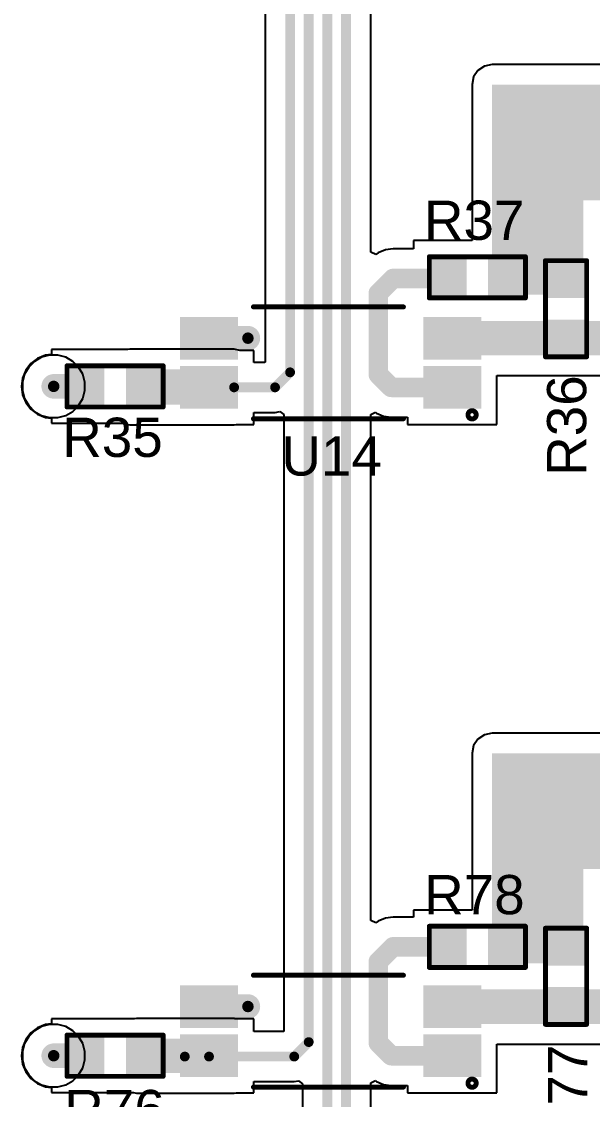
# Model space of a CAD drawing. Header units: millimetres. Extents: x -3 to 5437, y -3 to 5435.
# Drawn here: x 171.02 to 185.81, y 26.76 to 54.65 of the extents above; entities that cross this region are included whole.
import ezdxf

# ---------------------------------------------------------------- set-up
doc = ezdxf.new("R2010")
doc.units = ezdxf.units.MM
for name, color, linetype in [('BottomLayer', 5, 'Continuous'), ('BottomSolder', 6, 'Continuous'), ('TopLayer', 1, 'Continuous'), ('TopOverlay', 2, 'Continuous'), ('TopPaste', 8, 'Continuous'), ('TopSolder', 216, 'Continuous'), ('ViaHoleLayer', 16, 'Continuous')]:
    doc.layers.add(name, color=color, linetype=linetype)
doc.styles.add('Arial', font='', dxfattribs={"height": 0.2})
doc.styles.get('Arial').set_extended_font_data('Arial')

# ---------------------------------------------------------------- blocks, each defined once
blk = doc.blocks.new('PS2801C_1_F3_A_223')
at = {"layer": 'TopLayer'}
for points in [[(-3.79999875, 1.0849991), (-2.49999881, 1.0849991), (-2.49999881, 0.1850009), (-3.79999875, 0.1850009)], [(2.50000135, 1.0849991), (3.80000129, 1.0849991), (3.80000129, 0.1850009), (2.50000135, 0.1850009)], [(-3.79999875, -0.1850009), (-2.49999881, -0.1850009), (-2.49999881, -1.0849991), (-3.79999875, -1.0849991)], [(2.50000135, -0.1850009), (3.80000129, -0.1850009), (3.80000129, -1.0849991), (2.50000135, -1.0849991)]]:
    blk.add_hatch(color=1, dxfattribs=at).paths.add_polyline_path(points)
at = {"layer": 'TopPaste'}
for points in [[(-3.79999875, 1.0849991), (-2.49999881, 1.0849991), (-2.49999881, 0.1850009), (-3.79999875, 0.1850009)], [(2.50000135, 1.0849991), (3.80000129, 1.0849991), (3.80000129, 0.1850009), (2.50000135, 0.1850009)], [(-3.79999875, -0.1850009), (-2.49999881, -0.1850009), (-2.49999881, -1.0849991), (-3.79999875, -1.0849991)], [(2.50000135, -0.1850009), (3.80000129, -0.1850009), (3.80000129, -1.0849991), (2.50000135, -1.0849991)]]:
    blk.add_hatch(color=8, dxfattribs=at).paths.add_polyline_path(points)
at = {"layer": 'TopSolder'}
for points in [[(-3.90159875, 1.1865991), (-2.39839881, 1.1865991), (-2.39839881, 0.0834009), (-3.90159875, 0.0834009)], [(2.39840135, 1.1865991), (3.90160129, 1.1865991), (3.90160129, 0.0834009), (2.39840135, 0.0834009)], [(-3.90159875, -0.0834009), (-2.39839881, -0.0834009), (-2.39839881, -1.1865991), (-3.90159875, -1.1865991)], [(2.39840135, -0.0834009), (3.90160129, -0.0834009), (3.90160129, -1.1865991), (2.39840135, -1.1865991)]]:
    blk.add_hatch(color=216, dxfattribs=at).paths.add_polyline_path(points)
at = {"layer": 'TopOverlay'}
for points, const_width in [([(-3.556398779999999, 1.3462, 1), (-3.77001278, 1.3462, 1)], 0.127), ([(-3.80176278, 1.3462, 1), (-3.738262779999999, 1.3462, 1)], 0.0635), ([(-3.58814878, 1.3462, 1), (-3.52464878, 1.3462, 1)], 0.0635), ([(-1.91695578, 1.4478, 1), (-1.85345578, 1.4478, 1)], 0.0635), ([(1.96924422, 1.4478, 1), (2.03274422, 1.4478, 1)], 0.0635), ([(-1.91695578, -1.4478, 1), (-1.85345578, -1.4478, 1)], 0.0635), ([(1.96924422, -1.4478, 1), (2.03274422, -1.4478, 1)], 0.0635)]:
    blk.add_lwpolyline(points, format="xyb", close=True, dxfattribs=dict(at, const_width=const_width))
at = {"layer": 'TopOverlay', "const_width": 0.127}
for points in [[(2.00099422, 1.4478), (-1.88520578, 1.4478)], [(2.00099422, -1.4478), (-1.88520578, -1.4478)]]:
    blk.add_lwpolyline(points, dxfattribs=at)
blk = doc.blocks.new('PS2801C_1_F3_A_284')
at = {"layer": 'TopLayer'}
for points in [[(-3.79999875, 1.0849991), (-2.49999881, 1.0849991), (-2.49999881, 0.1850009), (-3.79999875, 0.1850009)], [(2.50000135, 1.0849991), (3.80000129, 1.0849991), (3.80000129, 0.1850009), (2.50000135, 0.1850009)], [(-3.79999875, -0.1850009), (-2.49999881, -0.1850009), (-2.49999881, -1.0849991), (-3.79999875, -1.0849991)], [(2.50000135, -0.1850009), (3.80000129, -0.1850009), (3.80000129, -1.0849991), (2.50000135, -1.0849991)]]:
    blk.add_hatch(color=1, dxfattribs=at).paths.add_polyline_path(points)
at = {"layer": 'TopPaste'}
for points in [[(-3.79999875, 1.0849991), (-2.49999881, 1.0849991), (-2.49999881, 0.1850009), (-3.79999875, 0.1850009)], [(2.50000135, 1.0849991), (3.80000129, 1.0849991), (3.80000129, 0.1850009), (2.50000135, 0.1850009)], [(-3.79999875, -0.1850009), (-2.49999881, -0.1850009), (-2.49999881, -1.0849991), (-3.79999875, -1.0849991)], [(2.50000135, -0.1850009), (3.80000129, -0.1850009), (3.80000129, -1.0849991), (2.50000135, -1.0849991)]]:
    blk.add_hatch(color=8, dxfattribs=at).paths.add_polyline_path(points)
at = {"layer": 'TopSolder'}
for points in [[(-3.90159875, 1.1865991), (-2.39839881, 1.1865991), (-2.39839881, 0.0834009), (-3.90159875, 0.0834009)], [(2.39840135, 1.1865991), (3.90160129, 1.1865991), (3.90160129, 0.0834009), (2.39840135, 0.0834009)], [(-3.90159875, -0.0834009), (-2.39839881, -0.0834009), (-2.39839881, -1.1865991), (-3.90159875, -1.1865991)], [(2.39840135, -0.0834009), (3.90160129, -0.0834009), (3.90160129, -1.1865991), (2.39840135, -1.1865991)]]:
    blk.add_hatch(color=216, dxfattribs=at).paths.add_polyline_path(points)
at = {"layer": 'TopOverlay'}
for points, const_width in [([(-3.556398779999999, 1.3462, 1), (-3.77001278, 1.3462, 1)], 0.127), ([(-3.80176278, 1.3462, 1), (-3.738262779999999, 1.3462, 1)], 0.0635), ([(-3.58814878, 1.3462, 1), (-3.52464878, 1.3462, 1)], 0.0635), ([(-1.91695578, 1.4478, 1), (-1.85345578, 1.4478, 1)], 0.0635), ([(1.96924422, 1.4478, 1), (2.03274422, 1.4478, 1)], 0.0635), ([(-1.91695578, -1.4478, 1), (-1.85345578, -1.4478, 1)], 0.0635), ([(1.96924422, -1.4478, 1), (2.03274422, -1.4478, 1)], 0.0635)]:
    blk.add_lwpolyline(points, format="xyb", close=True, dxfattribs=dict(at, const_width=const_width))
at = {"layer": 'TopOverlay', "const_width": 0.127}
for points in [[(2.00099422, 1.4478), (-1.88520578, 1.4478)], [(2.00099422, -1.4478), (-1.88520578, -1.4478)]]:
    blk.add_lwpolyline(points, dxfattribs=at)
blk = doc.blocks.new('RES_0603_392')
at = {"layer": 'TopLayer'}
for points in [[(-0.3809999999999999, 0.4445), (-0.3810000000000001, -0.4445), (-1.143, -0.4445), (-1.143, 0.4445)], [(1.143, 0.4445), (1.143, -0.4445), (0.3809999999999999, -0.4445), (0.3810000000000001, 0.4445)]]:
    blk.add_hatch(color=1, dxfattribs=at).paths.add_polyline_path(points)
at = {"layer": 'TopPaste'}
for points in [[(-0.3809999999999999, 0.4445), (-0.3810000000000001, -0.4445), (-1.143, -0.4445), (-1.143, 0.4445)], [(1.143, 0.4445), (1.143, -0.4445), (0.3809999999999999, -0.4445), (0.3810000000000001, 0.4445)]]:
    blk.add_hatch(color=8, dxfattribs=at).paths.add_polyline_path(points)
at = {"layer": 'TopSolder'}
for points in [[(-0.2793999999999999, 0.5460999999999999), (-0.2794, -0.5461), (-1.2446, -0.5460999999999999), (-1.2446, 0.5461)], [(1.2446, 0.5460999999999999), (1.2446, -0.5461), (0.2793999999999999, -0.5460999999999999), (0.2794, 0.5461)]]:
    blk.add_hatch(color=216, dxfattribs=at).paths.add_polyline_path(points)
at = {"layer": 'TopOverlay', "const_width": 0.127}
for points in [[(-1.2446, -0.5334), (-1.2446, 0.5334)], [(-1.2446, 0.5334), (1.2446, 0.5334)], [(1.2446, -0.5334), (1.2446, 0.5334)], [(-1.2446, -0.5334), (1.2446, -0.5334)]]:
    blk.add_lwpolyline(points, dxfattribs=at)
at = {"layer": 'TopOverlay', "const_width": 0.0635}
for points in [[(-1.27635, 0.5334, 1), (-1.21285, 0.5334, 1)], [(-1.27635, 0.5334, 1), (-1.21285, 0.5334, 1)], [(1.21285, 0.5334, 1), (1.27635, 0.5334, 1)], [(1.21285, 0.5334, 1), (1.27635, 0.5334, 1)], [(-1.27635, -0.5334, 1), (-1.21285, -0.5334, 1)], [(-1.27635, -0.5334, 1), (-1.21285, -0.5334, 1)], [(1.21285, -0.5334, 1), (1.27635, -0.5334, 1)], [(1.21285, -0.5334, 1), (1.27635, -0.5334, 1)]]:
    blk.add_lwpolyline(points, format="xyb", close=True, dxfattribs=at)
blk = doc.blocks.new('RES_0603_393')
at = {"layer": 'TopLayer'}
for points in [[(-0.3809999999999999, 0.4445), (-0.3809999999999999, -0.4445), (-1.143, -0.4445), (-1.143, 0.4445)], [(1.143, 0.4445), (1.143, -0.4445), (0.3809999999999999, -0.4445), (0.3809999999999999, 0.4445)]]:
    blk.add_hatch(color=1, dxfattribs=at).paths.add_polyline_path(points)
at = {"layer": 'TopPaste'}
for points in [[(-0.3809999999999999, 0.4445), (-0.3809999999999999, -0.4445), (-1.143, -0.4445), (-1.143, 0.4445)], [(1.143, 0.4445), (1.143, -0.4445), (0.3809999999999999, -0.4445), (0.3809999999999999, 0.4445)]]:
    blk.add_hatch(color=8, dxfattribs=at).paths.add_polyline_path(points)
at = {"layer": 'TopSolder'}
for points in [[(-0.2794, 0.5460999999999999), (-0.2794, -0.5460999999999999), (-1.2446, -0.5460999999999999), (-1.2446, 0.5460999999999999)], [(1.2446, 0.5460999999999999), (1.2446, -0.5460999999999999), (0.2794, -0.5460999999999999), (0.2794, 0.5460999999999999)]]:
    blk.add_hatch(color=216, dxfattribs=at).paths.add_polyline_path(points)
at = {"layer": 'TopOverlay', "const_width": 0.127}
for points in [[(-1.2446, 0.5334), (1.2446, 0.5334)], [(-1.2446, 0.5334), (-1.2446, -0.5334)], [(1.2446, 0.5334), (1.2446, -0.5334)], [(-1.2446, -0.5334), (1.2446, -0.5334)]]:
    blk.add_lwpolyline(points, dxfattribs=at)
at = {"layer": 'TopOverlay', "const_width": 0.0635}
for points in [[(-1.27635, 0.5334, 1), (-1.21285, 0.5334, 1)], [(-1.27635, 0.5334, 1), (-1.21285, 0.5334, 1)], [(1.21285, 0.5334, 1), (1.27635, 0.5334, 1)], [(1.21285, 0.5334, 1), (1.27635, 0.5334, 1)], [(-1.27635, -0.5334, 1), (-1.21285, -0.5334, 1)], [(-1.27635, -0.5334, 1), (-1.21285, -0.5334, 1)], [(1.21285, -0.5334, 1), (1.27635, -0.5334, 1)], [(1.21285, -0.5334, 1), (1.27635, -0.5334, 1)]]:
    blk.add_lwpolyline(points, format="xyb", close=True, dxfattribs=at)
blk = doc.blocks.new('RES_0603_394')
at = {"layer": 'TopLayer'}
for points in [[(-0.3809999999999999, 0.4445), (-0.3809999999999999, -0.4445), (-1.143, -0.4445), (-1.143, 0.4445)], [(1.143, 0.4445), (1.143, -0.4445), (0.3809999999999999, -0.4445), (0.3809999999999999, 0.4445)]]:
    blk.add_hatch(color=1, dxfattribs=at).paths.add_polyline_path(points)
at = {"layer": 'TopPaste'}
for points in [[(-0.3809999999999999, 0.4445), (-0.3809999999999999, -0.4445), (-1.143, -0.4445), (-1.143, 0.4445)], [(1.143, 0.4445), (1.143, -0.4445), (0.3809999999999999, -0.4445), (0.3809999999999999, 0.4445)]]:
    blk.add_hatch(color=8, dxfattribs=at).paths.add_polyline_path(points)
at = {"layer": 'TopSolder'}
for points in [[(-0.2794, 0.5460999999999999), (-0.2794, -0.5460999999999999), (-1.2446, -0.5460999999999999), (-1.2446, 0.5460999999999999)], [(1.2446, 0.5460999999999999), (1.2446, -0.5460999999999999), (0.2794, -0.5460999999999999), (0.2794, 0.5460999999999999)]]:
    blk.add_hatch(color=216, dxfattribs=at).paths.add_polyline_path(points)
at = {"layer": 'TopOverlay', "const_width": 0.127}
for points in [[(1.2446, 0.5334), (-1.2446, 0.5334)], [(-1.2446, 0.5334), (-1.2446, -0.5334)], [(1.2446, 0.5334), (1.2446, -0.5334)], [(1.2446, -0.5334), (-1.2446, -0.5334)]]:
    blk.add_lwpolyline(points, dxfattribs=at)
at = {"layer": 'TopOverlay', "const_width": 0.0635}
for points in [[(-1.27635, 0.5334, 1), (-1.21285, 0.5334, 1)], [(-1.27635, 0.5334, 1), (-1.21285, 0.5334, 1)], [(1.21285, 0.5334, 1), (1.27635, 0.5334, 1)], [(1.21285, 0.5334, 1), (1.27635, 0.5334, 1)], [(-1.27635, -0.5334, 1), (-1.21285, -0.5334, 1)], [(-1.27635, -0.5334, 1), (-1.21285, -0.5334, 1)], [(1.21285, -0.5334, 1), (1.27635, -0.5334, 1)], [(1.21285, -0.5334, 1), (1.27635, -0.5334, 1)]]:
    blk.add_lwpolyline(points, format="xyb", close=True, dxfattribs=at)
blk = doc.blocks.new('RES_0603_443')
at = {"layer": 'TopLayer'}
for points in [[(-0.3809999999999999, 0.4445), (-0.3810000000000001, -0.4445), (-1.143, -0.4445), (-1.143, 0.4445)], [(1.143, 0.4445), (1.143, -0.4445), (0.3809999999999999, -0.4445), (0.3810000000000001, 0.4445)]]:
    blk.add_hatch(color=1, dxfattribs=at).paths.add_polyline_path(points)
at = {"layer": 'TopPaste'}
for points in [[(-0.3809999999999999, 0.4445), (-0.3810000000000001, -0.4445), (-1.143, -0.4445), (-1.143, 0.4445)], [(1.143, 0.4445), (1.143, -0.4445), (0.3809999999999999, -0.4445), (0.3810000000000001, 0.4445)]]:
    blk.add_hatch(color=8, dxfattribs=at).paths.add_polyline_path(points)
at = {"layer": 'TopSolder'}
for points in [[(-0.2793999999999999, 0.5460999999999999), (-0.2794, -0.5461), (-1.2446, -0.5460999999999999), (-1.2446, 0.5461)], [(1.2446, 0.5460999999999999), (1.2446, -0.5461), (0.2793999999999999, -0.5460999999999999), (0.2794, 0.5461)]]:
    blk.add_hatch(color=216, dxfattribs=at).paths.add_polyline_path(points)
at = {"layer": 'TopOverlay', "const_width": 0.127}
for points in [[(-1.2446, 0.5334), (1.2446, 0.5334)], [(-1.2446, -0.5334), (-1.2446, 0.5334)], [(1.2446, -0.5334), (1.2446, 0.5334)], [(-1.2446, -0.5334), (1.2446, -0.5334)]]:
    blk.add_lwpolyline(points, dxfattribs=at)
at = {"layer": 'TopOverlay', "const_width": 0.0635}
for points in [[(-1.27635, 0.5334, 1), (-1.21285, 0.5334, 1)], [(-1.27635, 0.5334, 1), (-1.21285, 0.5334, 1)], [(1.21285, 0.5334, 1), (1.27635, 0.5334, 1)], [(1.21285, 0.5334, 1), (1.27635, 0.5334, 1)], [(-1.27635, -0.5334, 1), (-1.21285, -0.5334, 1)], [(-1.27635, -0.5334, 1), (-1.21285, -0.5334, 1)], [(1.21285, -0.5334, 1), (1.27635, -0.5334, 1)], [(1.21285, -0.5334, 1), (1.27635, -0.5334, 1)]]:
    blk.add_lwpolyline(points, format="xyb", close=True, dxfattribs=at)
blk = doc.blocks.new('RES_0603_444')
at = {"layer": 'TopLayer'}
for points in [[(-0.3809999999999999, 0.4445), (-0.3809999999999999, -0.4445), (-1.143, -0.4445), (-1.143, 0.4445)], [(1.143, 0.4445), (1.143, -0.4445), (0.3809999999999999, -0.4445), (0.3809999999999999, 0.4445)]]:
    blk.add_hatch(color=1, dxfattribs=at).paths.add_polyline_path(points)
at = {"layer": 'TopPaste'}
for points in [[(-0.3809999999999999, 0.4445), (-0.3809999999999999, -0.4445), (-1.143, -0.4445), (-1.143, 0.4445)], [(1.143, 0.4445), (1.143, -0.4445), (0.3809999999999999, -0.4445), (0.3809999999999999, 0.4445)]]:
    blk.add_hatch(color=8, dxfattribs=at).paths.add_polyline_path(points)
at = {"layer": 'TopSolder'}
for points in [[(-0.2794, 0.5460999999999999), (-0.2794, -0.5460999999999999), (-1.2446, -0.5460999999999999), (-1.2446, 0.5460999999999999)], [(1.2446, 0.5460999999999999), (1.2446, -0.5460999999999999), (0.2794, -0.5460999999999999), (0.2794, 0.5460999999999999)]]:
    blk.add_hatch(color=216, dxfattribs=at).paths.add_polyline_path(points)
at = {"layer": 'TopOverlay', "const_width": 0.127}
for points in [[(-1.2446, 0.5334), (1.2446, 0.5334)], [(-1.2446, 0.5334), (-1.2446, -0.5334)], [(1.2446, 0.5334), (1.2446, -0.5334)], [(-1.2446, -0.5334), (1.2446, -0.5334)]]:
    blk.add_lwpolyline(points, dxfattribs=at)
at = {"layer": 'TopOverlay', "const_width": 0.0635}
for points in [[(-1.27635, 0.5334, 1), (-1.21285, 0.5334, 1)], [(-1.27635, 0.5334, 1), (-1.21285, 0.5334, 1)], [(1.21285, 0.5334, 1), (1.27635, 0.5334, 1)], [(1.21285, 0.5334, 1), (1.27635, 0.5334, 1)], [(-1.27635, -0.5334, 1), (-1.21285, -0.5334, 1)], [(-1.27635, -0.5334, 1), (-1.21285, -0.5334, 1)], [(1.21285, -0.5334, 1), (1.27635, -0.5334, 1)], [(1.21285, -0.5334, 1), (1.27635, -0.5334, 1)]]:
    blk.add_lwpolyline(points, format="xyb", close=True, dxfattribs=at)
blk = doc.blocks.new('RES_0603_445')
at = {"layer": 'TopLayer'}
for points in [[(-0.3809999999999999, 0.4445), (-0.3809999999999999, -0.4445), (-1.143, -0.4445), (-1.143, 0.4445)], [(1.143, 0.4445), (1.143, -0.4445), (0.3809999999999999, -0.4445), (0.3809999999999999, 0.4445)]]:
    blk.add_hatch(color=1, dxfattribs=at).paths.add_polyline_path(points)
at = {"layer": 'TopPaste'}
for points in [[(-0.3809999999999999, 0.4445), (-0.3809999999999999, -0.4445), (-1.143, -0.4445), (-1.143, 0.4445)], [(1.143, 0.4445), (1.143, -0.4445), (0.3809999999999999, -0.4445), (0.3809999999999999, 0.4445)]]:
    blk.add_hatch(color=8, dxfattribs=at).paths.add_polyline_path(points)
at = {"layer": 'TopSolder'}
for points in [[(-0.2794, 0.5460999999999999), (-0.2794, -0.5460999999999999), (-1.2446, -0.5460999999999999), (-1.2446, 0.5460999999999999)], [(1.2446, 0.5460999999999999), (1.2446, -0.5460999999999999), (0.2794, -0.5460999999999999), (0.2794, 0.5460999999999999)]]:
    blk.add_hatch(color=216, dxfattribs=at).paths.add_polyline_path(points)
at = {"layer": 'TopOverlay', "const_width": 0.127}
for points in [[(1.2446, 0.5334), (-1.2446, 0.5334)], [(-1.2446, 0.5334), (-1.2446, -0.5334)], [(1.2446, 0.5334), (1.2446, -0.5334)], [(1.2446, -0.5334), (-1.2446, -0.5334)]]:
    blk.add_lwpolyline(points, dxfattribs=at)
at = {"layer": 'TopOverlay', "const_width": 0.0635}
for points in [[(-1.27635, 0.5334, 1), (-1.21285, 0.5334, 1)], [(-1.27635, 0.5334, 1), (-1.21285, 0.5334, 1)], [(1.21285, 0.5334, 1), (1.27635, 0.5334, 1)], [(1.21285, 0.5334, 1), (1.27635, 0.5334, 1)], [(-1.27635, -0.5334, 1), (-1.21285, -0.5334, 1)], [(-1.27635, -0.5334, 1), (-1.21285, -0.5334, 1)], [(1.21285, -0.5334, 1), (1.27635, -0.5334, 1)], [(1.21285, -0.5334, 1), (1.27635, -0.5334, 1)]]:
    blk.add_lwpolyline(points, format="xyb", close=True, dxfattribs=at)

msp = doc.modelspace()

# ---------------------------------------------------------------- hatches: boundary and pattern name
at = {"layer": 'BottomLayer'}
h = msp.add_hatch(color=5, dxfattribs=at)
edge = h.paths.add_edge_path()
edge.add_arc((176.88223704, 46.45747376), 0.2999994, 0, 360)
h = msp.add_hatch(color=5, dxfattribs=at)
edge = h.paths.add_edge_path()
edge.add_arc((171.8523995, 45.21005944), 0.2999994, 0, 360)
h = msp.add_hatch(color=5, dxfattribs=at)
edge = h.paths.add_edge_path()
edge.add_arc((176.88223704, 29.16007376), 0.2999994, 0, 360)
h = msp.add_hatch(color=5, dxfattribs=at)
edge = h.paths.add_edge_path()
edge.add_arc((171.8523995, 27.88725944), 0.2999994, 0, 360)
at = {"layer": 'BottomSolder'}
h = msp.add_hatch(color=6, dxfattribs=at)
edge = h.paths.add_edge_path()
edge.add_arc((176.88223704, 46.45747376), 0.1499997, 0, 360)
h = msp.add_hatch(color=6, dxfattribs=at)
edge = h.paths.add_edge_path()
edge.add_arc((171.8523995, 45.21005944), 0.1499997, 0, 360)
h = msp.add_hatch(color=6, dxfattribs=at)
edge = h.paths.add_edge_path()
edge.add_arc((176.88223704, 29.16007376), 0.1499997, 0, 360)
h = msp.add_hatch(color=6, dxfattribs=at)
edge = h.paths.add_edge_path()
edge.add_arc((171.8523995, 27.88725944), 0.1499997, 0, 360)
at = {"layer": 'TopLayer'}
for points in [[(183.20602932, 50.02126394), (191.51684836, 50.02126394), (191.51684836, 53.02126302), (183.20602932, 53.02126302)], [(183.20602932, 47.58777376), (185.56552676, 47.58777376), (185.56552676, 53.02126048), (183.20602932, 53.02126048)], [(181.53204486, 46.00946347999999), (190.01684882, 46.00946347999999), (190.01684882, 46.89846348), (181.53204486, 46.89846348)], [(173.8234395, 44.73466034), (176.52502922, 44.73466034), (176.52502922, 45.6545569), (173.8234395, 45.6545569)], [(183.20602932, 32.71539812), (191.51684836, 32.71539812), (191.51684836, 35.7153972), (183.20602932, 35.7153972)], [(183.20602932, 30.28190794), (185.56552676, 30.28190794), (185.56552676, 35.71539465999999), (183.20602932, 35.71539465999999)], [(181.52502684, 28.70359766), (190.01685136, 28.70359766), (190.01685136, 29.60725854), (181.52502684, 29.60725854)], [(173.9958293, 27.43726034), (176.52502922, 27.43726034), (176.52502922, 28.33175689999999), (173.9958293, 28.33175689999999)]]:
    msp.add_hatch(color=1, dxfattribs=at).paths.add_polyline_path(points)
h = msp.add_hatch(color=1, dxfattribs=at)
edge = h.paths.add_edge_path()
edge.add_arc((176.88223704, 46.45747376), 0.2999994, 0, 360)
h = msp.add_hatch(color=1, dxfattribs=at)
edge = h.paths.add_edge_path()
edge.add_arc((171.8523995, 45.21005944), 0.2999994, 0, 360)
h = msp.add_hatch(color=1, dxfattribs=at)
edge = h.paths.add_edge_path()
edge.add_arc((176.88223704, 29.16007376), 0.2999994, 0, 360)
h = msp.add_hatch(color=1, dxfattribs=at)
edge = h.paths.add_edge_path()
edge.add_arc((171.8523995, 27.88725944), 0.2999994, 0, 360)
at = {"layer": 'TopSolder'}
h = msp.add_hatch(color=216, dxfattribs=at)
edge = h.paths.add_edge_path()
edge.add_arc((176.88223704, 46.45747376), 0.1499997, 0, 360)
h = msp.add_hatch(color=216, dxfattribs=at)
edge = h.paths.add_edge_path()
edge.add_arc((171.8523995, 45.21005944), 0.1499997, 0, 360)
h = msp.add_hatch(color=216, dxfattribs=at)
edge = h.paths.add_edge_path()
edge.add_arc((176.88223704, 29.16007376), 0.1499997, 0, 360)
h = msp.add_hatch(color=216, dxfattribs=at)
edge = h.paths.add_edge_path()
edge.add_arc((171.8523995, 27.88725944), 0.1499997, 0, 360)
at = {"layer": 'ViaHoleLayer'}
h = msp.add_hatch(color=16, dxfattribs=at)
edge = h.paths.add_edge_path()
edge.add_arc((176.88223704, 46.45747376), 0.1499997, 0, 360)
h = msp.add_hatch(color=16, dxfattribs=at)
edge = h.paths.add_edge_path()
edge.add_arc((171.8523995, 45.21005944), 0.1499997, 0, 360)
h = msp.add_hatch(color=16, dxfattribs=at)
edge = h.paths.add_edge_path()
edge.add_arc((176.88223704, 29.16007376), 0.1499997, 0, 360)
h = msp.add_hatch(color=16, dxfattribs=at)
edge = h.paths.add_edge_path()
edge.add_arc((171.8523995, 27.88725944), 0.1499997, 0, 360)

# ---------------------------------------------------------------- linework, layer by layer
at = {"layer": 'BottomLayer'}
for p, q in [((171.35627654, 45.85661897999999), (171.20583996, 45.7061824)), ((171.54052306, 45.96299418), (171.35627654, 45.85661897999999)), ((171.7460243, 46.01805884), (171.54052306, 45.96299418)), ((171.9587747, 46.01805884), (171.7460243, 46.01805884)), ((172.16427594, 45.96299418), (171.9587747, 46.01805884)), ((172.34852246, 45.85661897999999), (172.16427594, 45.96299418)), ((172.49895904, 45.7061824), (172.34852246, 45.85661897999999)), ((171.09946476, 45.52193587999999), (171.0444001, 45.31643464)), ((171.20583996, 45.7061824), (171.09946476, 45.52193587999999)), ((172.60533424, 45.52193587999999), (172.49895904, 45.7061824)), ((172.6603989, 45.31643464), (172.60533424, 45.52193587999999)), ((171.0444001, 45.31643464), (171.0444001, 45.10368424)), ((172.6603989, 45.10368424), (172.6603989, 45.31643464)), ((171.0444001, 45.10368424), (171.09946476, 44.898183)), ((172.60533424, 44.898183), (172.6603989, 45.10368424)), ((171.09946476, 44.898183), (171.20583996, 44.71393647999999)), ((171.20583996, 44.71393647999999), (171.35627654, 44.5634999)), ((172.34852246, 44.5634999), (172.49895904, 44.71393647999999)), ((172.49895904, 44.71393647999999), (172.60533424, 44.898183)), ((171.35627654, 44.5634999), (171.54052306, 44.45712469999999)), ((171.54052306, 44.45712469999999), (171.7460243, 44.40206003999999)), ((171.7460243, 44.40206003999999), (171.9587747, 44.40206003999999)), ((171.9587747, 44.40206003999999), (172.16427594, 44.45712469999999)), ((172.16427594, 44.45712469999999), (172.34852246, 44.5634999)), ((171.35627654, 28.53381898), (171.20583996, 28.3833824)), ((171.54052306, 28.64019418), (171.35627654, 28.53381898)), ((171.7460243, 28.69525884), (171.54052306, 28.64019418)), ((171.9587747, 28.69525884), (171.7460243, 28.69525884)), ((172.16427594, 28.64019418), (171.9587747, 28.69525884)), ((172.34852246, 28.53381898), (172.16427594, 28.64019418)), ((172.49895904, 28.3833824), (172.34852246, 28.53381898)), ((171.09946476, 28.19913588), (171.0444001, 27.99363464)), ((171.20583996, 28.3833824), (171.09946476, 28.19913588)), ((172.60533424, 28.19913588), (172.49895904, 28.3833824)), ((172.6603989, 27.99363464), (172.60533424, 28.19913588)), ((171.0444001, 27.99363464), (171.0444001, 27.78088424)), ((172.6603989, 27.78088424), (172.6603989, 27.99363464)), ((171.0444001, 27.78088424), (171.09946476, 27.575383)), ((172.60533424, 27.575383), (172.6603989, 27.78088424)), ((171.09946476, 27.575383), (171.20583996, 27.39113648)), ((171.20583996, 27.39113648), (171.35627654, 27.2406999)), ((172.34852246, 27.2406999), (172.49895904, 27.39113648)), ((172.49895904, 27.39113648), (172.60533424, 27.575383)), ((171.35627654, 27.2406999), (171.54052306, 27.1343247)), ((171.54052306, 27.1343247), (171.7460243, 27.07926004)), ((171.7460243, 27.07926004), (171.9587747, 27.07926004)), ((171.9587747, 27.07926004), (172.16427594, 27.1343247)), ((172.16427594, 27.1343247), (172.34852246, 27.2406999))]:
    msp.add_line(p, q, dxfattribs=at)
at = {"layer": 'TopLayer'}
for p, q in [((177.32699612, 64.54710738), (177.32699612, 45.84172442)), ((180.06967796, 48.68329608), (180.06967796, 61.82639146)), ((182.83978164, 53.38751069999999), (182.72750348, 53.21947446)), ((183.00781788, 53.49978886), (182.83978164, 53.38751069999999)), ((183.20602932, 53.53921474), (183.00781788, 53.49978886)), ((191.5168509, 53.53921474), (183.20602932, 53.53921474)), ((182.72750348, 53.21947446), (182.6880776, 53.02126302)), ((182.6880776, 53.02126302), (182.6880776, 50.02126394)), ((182.6880776, 50.02126394), (182.6880776, 48.98477376)), ((182.6880776, 48.98477376), (181.17402932, 48.98477376)), ((181.17402932, 48.98477376), (181.17402932, 48.77003454)), ((180.19667796, 48.6206673), (180.06967796, 48.68329608)), ((180.25714774, 48.66706548), (180.19667796, 48.6206673)), ((180.4425144, 48.74384714), (180.25714774, 48.66706548)), ((180.64143704, 48.77003454), (180.4425144, 48.74384714)), ((181.17402932, 48.77003454), (180.64143704, 48.77003454)), ((171.7914395, 46.0346552), (171.63690082, 46.0143098)), ((173.77340658, 46.16255944), (171.7914395, 46.16255944)), ((171.7914395, 46.16255944), (171.7914395, 46.0346552)), ((173.8234395, 46.17251116), (173.77340658, 46.16255944)), ((176.52502922, 46.17251116), (173.8234395, 46.17251116)), ((176.67511274, 46.14265854), (176.52502922, 46.17251116)), ((177.03302668, 46.14265854), (176.67511274, 46.14265854)), ((177.03302668, 45.83210036), (177.03302668, 46.14265854)), ((171.26364782, 45.79881112), (171.13132652, 45.62637052)), ((171.43608842, 45.93113242), (171.26364782, 45.79881112)), ((171.63690082, 46.0143098), (171.43608842, 45.93113242)), ((177.31737206, 45.83210036), (177.03302668, 45.83210036)), ((177.32699612, 45.84172442), (177.31737206, 45.83210036)), ((171.13132652, 45.62637052), (171.04814914, 45.42555812)), ((183.33302678, 44.22666034), (183.33302678, 45.49151176)), ((183.33302678, 45.49151176), (188.2368092, 45.49151176)), ((171.04814914, 45.42555812), (171.01977734, 45.21005944)), ((171.01977734, 45.21005944), (171.04814914, 44.99456076)), ((171.04814914, 44.99456076), (171.13132652, 44.79374836)), ((171.13132652, 44.79374836), (171.26364782, 44.62130776)), ((171.26364782, 44.62130776), (171.43608842, 44.48898646)), ((171.43608842, 44.48898646), (171.63690082, 44.40580908)), ((171.63690082, 44.40580908), (171.7914395, 44.38546367999999)), ((171.7914395, 44.38546367999999), (171.7914395, 44.25755943999999)), ((177.03302668, 44.22666034), (177.03302668, 44.53721852)), ((177.03302668, 44.53721852), (177.58555034, 44.53721852)), ((177.58555034, 44.53721852), (177.71142258, 44.5622553)), ((177.71142258, 44.5622553), (177.80959612, 44.4816865)), ((177.80959612, 44.4816865), (177.80959612, 28.51211468)), ((180.06967796, 44.48250946), (180.18358172, 44.53868155999999)), ((180.06967796, 31.38589607999999), (180.06967796, 44.48250946)), ((180.18358172, 44.53868155999999), (180.20916206, 44.51905244)), ((180.20916206, 44.51905244), (180.39452872, 44.44227077999999)), ((180.39452872, 44.44227077999999), (180.59345136, 44.41608083999999)), ((180.59345136, 44.41608083999999), (180.59347168, 44.41608338)), ((180.59347168, 44.41608338), (181.01702938, 44.41608338)), ((181.01702938, 44.41608338), (181.01702938, 44.22666034)), ((171.7914395, 44.25755943999999), (173.62309446, 44.25755943999999)), ((173.62309446, 44.25755943999999), (173.62522806, 44.2561345)), ((173.62522806, 44.2561345), (173.8234395, 44.21670862)), ((173.8234395, 44.21670862), (176.52502922, 44.21670862)), ((176.52502922, 44.21670862), (176.57506214, 44.22666034)), ((176.57506214, 44.22666034), (177.03302668, 44.22666034)), ((181.01702938, 44.22666034), (183.33302678, 44.22666034)), ((182.83978164, 36.08164488), (182.72750348, 35.91360863999999)), ((183.00781788, 36.19392303999999), (182.83978164, 36.08164488)), ((183.20602932, 36.23334892), (183.00781788, 36.19392303999999)), ((191.5168509, 36.23334892), (183.20602932, 36.23334892)), ((182.72750348, 35.91360863999999), (182.6880776, 35.7153972)), ((182.6880776, 35.7153972), (182.6880776, 32.71539812)), ((182.6880776, 32.71539812), (182.6880776, 31.65655848)), ((182.6880776, 31.65655848), (181.17402932, 31.65655848)), ((181.17402932, 31.65655848), (181.17402932, 31.47263454)), ((180.19667796, 31.3232673), (180.06967796, 31.38589607999999)), ((180.25714774, 31.36966548), (180.19667796, 31.3232673)), ((180.4425144, 31.44644714), (180.25714774, 31.36966548)), ((180.64143704, 31.47263454), (180.4425144, 31.44644714)), ((181.17402932, 31.47263454), (180.64143704, 31.47263454)), ((173.94579638, 28.83975944), (171.7914395, 28.83975944)), ((171.7914395, 28.83975944), (171.7914395, 28.7118552)), ((173.9958293, 28.84971116), (173.94579638, 28.83975944)), ((176.52502922, 28.84971116), (173.9958293, 28.84971116)), ((176.54741424, 28.84525854), (176.52502922, 28.84971116)), ((177.03302668, 28.84525854), (176.54741424, 28.84525854)), ((177.03302668, 28.51211468), (177.03302668, 28.84525854)), ((171.26364782, 28.47601112), (171.13132652, 28.30357052)), ((171.43608842, 28.60833242), (171.26364782, 28.47601112)), ((171.63690082, 28.6915098), (171.43608842, 28.60833242)), ((171.7914395, 28.7118552), (171.63690082, 28.6915098)), ((177.80959612, 28.51211468), (177.03302668, 28.51211468)), ((171.13132652, 28.30357052), (171.04814914, 28.10275812)), ((183.33302678, 26.92926034), (183.33302678, 28.18564594)), ((183.33302678, 28.18564594), (188.2368092, 28.18564594)), ((171.04814914, 28.10275812), (171.01977734, 27.88725944)), ((171.01977734, 27.88725944), (171.04814914, 27.67176076)), ((171.04814914, 27.67176076), (171.13132652, 27.47094836)), ((171.13132652, 27.47094836), (171.26364782, 27.29850776)), ((171.26364782, 27.29850776), (171.43608842, 27.16618646)), ((171.43608842, 27.16618646), (171.63690082, 27.08300908)), ((171.63690082, 27.08300908), (171.7914395, 27.06266368)), ((171.7914395, 27.06266368), (171.7914395, 26.93475944)), ((177.03302668, 26.92926034), (177.03302668, 27.21723284)), ((177.03302668, 27.21723284), (178.08193746, 27.21723284)), ((178.08193746, 27.21723284), (178.19402258, 27.23952896)), ((178.19402258, 27.23952896), (178.29219612, 27.15896016)), ((178.29219612, 27.15896016), (178.29219612, 22.12387752)), ((180.06967796, 27.18510946), (180.18358172, 27.24128156)), ((180.06967796, 22.11131468), (180.06967796, 27.18510946)), ((180.18358172, 27.24128156), (180.20916206, 27.22165244)), ((180.20916206, 27.22165244), (180.39452872, 27.14487078)), ((180.39452872, 27.14487078), (180.59345136, 27.11868084)), ((180.59345136, 27.11868084), (180.59347168, 27.11868338)), ((180.59347168, 27.11868338), (181.01702938, 27.11868338)), ((181.01702938, 27.11868338), (181.01702938, 26.92926034)), ((171.7914395, 26.93475944), (173.91815102, 26.93475944)), ((173.91815102, 26.93475944), (173.9958293, 26.91930862)), ((173.9958293, 26.91930862), (176.52502922, 26.91930862)), ((176.52502922, 26.91930862), (176.57506214, 26.92926034)), ((176.57506214, 26.92926034), (177.03302668, 26.92926034)), ((181.01702938, 26.92926034), (183.33302678, 26.92926034))]:
    msp.add_line(p, q, dxfattribs=at)
for points, const_width in [([(179.42223704, 21.80767292), (179.42223704, 65.4591401)], 0.254), ([(178.93963704, 21.85569924), (178.93963704, 65.2592421)], 0.254), ([(178.45703704, 28.23977334), (178.45703704, 65.0593441)], 0.254), ([(177.97443704, 45.57354614), (177.97443704, 64.8594461)], 0.254), ([(180.26043704, 47.62045848), (180.64143704, 48.00145848)], 0.508), ([(180.64143704, 48.00145848), (182.06302932, 48.00145848)], 0.508), ([(180.26043704, 45.51767375999999), (180.26043704, 47.62045848)], 0.508), ([(175.87502798, 46.45465944), (175.8778423, 46.45747376)], 0.635), ([(175.8778423, 46.45747376), (176.88223704, 46.45747376)], 0.635), ([(180.26043704, 45.51767375999999), (180.59345136, 45.18465944)], 0.508), ([(171.8523995, 45.21005944), (172.6804395, 45.21005944)], 0.635), ([(177.58555034, 45.18465944), (177.97443704, 45.57354614)], 0.254), ([(176.52502922, 45.18465944), (177.58555034, 45.18465944)], 0.254), ([(180.59345136, 45.18465944), (182.17502808, 45.18465944)], 0.508), ([(180.26043704, 30.32305848), (180.64143704, 30.70405848)], 0.508), ([(180.64143704, 30.70405848), (182.06302932, 30.70405848)], 0.508), ([(180.26043704, 28.22027376), (180.26043704, 30.32305848)], 0.508), ([(175.87502798, 29.15725944), (175.8778423, 29.16007376)], 0.635), ([(175.8778423, 29.16007376), (176.88223704, 29.16007376)], 0.635), ([(180.26043704, 28.22027376), (180.59345136, 27.88725944)], 0.508), ([(171.8523995, 27.88725944), (172.6804395, 27.88725944)], 0.635), ([(178.08193746, 27.86467376), (178.45703704, 28.23977334)], 0.254), ([(175.24761242, 27.86467376), (175.87502798, 27.86467376)], 0.254), ([(175.87502798, 27.86467376), (178.08193746, 27.86467376)], 0.254), ([(180.59345136, 27.88725944), (182.17502808, 27.88725944)], 0.508)]:
    msp.add_lwpolyline(points, dxfattribs=dict(at, const_width=const_width))
for points, const_width in [([(180.51443704, 48.00145848, 1), (180.76843704, 48.00145848, 1)], 0.254), ([(180.51443704, 48.00145848, 1), (180.76843704, 48.00145848, 1)], 0.254), ([(181.93602932, 48.00145848, 1), (182.19002932, 48.00145848, 1)], 0.254), ([(180.13343704, 47.62045848, 1), (180.38743704, 47.62045848, 1)], 0.254), ([(180.13343704, 47.62045848, 1), (180.38743704, 47.62045848, 1)], 0.254), ([(175.71627798, 46.45465944, 1), (176.03377798, 46.45465944, 1)], 0.3175), ([(175.7190923, 46.45747376, 1), (176.0365923, 46.45747376, 1)], 0.3175), ([(175.7190923, 46.45747376, 1), (176.0365923, 46.45747376, 1)], 0.3175), ([(176.72348704, 46.45747376, 1), (177.04098704, 46.45747376, 1)], 0.3175), ([(180.13343704, 45.51767375999999, 1), (180.38743704, 45.51767375999999, 1)], 0.254), ([(180.13343704, 45.51767375999999, 1), (180.38743704, 45.51767375999999, 1)], 0.254), ([(171.6936495, 45.21005944, 1), (172.0111495, 45.21005944, 1)], 0.3175), ([(172.5216895, 45.21005944, 1), (172.8391895, 45.21005944, 1)], 0.3175), ([(177.91093704, 45.57354614, 1), (178.03793704, 45.57354614, 1)], 0.127), ([(177.91093704, 45.57354614, 1), (178.03793704, 45.57354614, 1)], 0.127), ([(176.46152922, 45.18465944, 1), (176.58852922, 45.18465944, 1)], 0.127), ([(177.52205034, 45.18465944, 1), (177.64905034, 45.18465944, 1)], 0.127), ([(177.52205034, 45.18465944, 1), (177.64905034, 45.18465944, 1)], 0.127), ([(180.46645136, 45.18465944, 1), (180.72045136, 45.18465944, 1)], 0.254), ([(180.46645136, 45.18465944, 1), (180.72045136, 45.18465944, 1)], 0.254), ([(182.04802808, 45.18465944, 1), (182.30202808, 45.18465944, 1)], 0.254), ([(180.51443704, 30.70405848, 1), (180.76843704, 30.70405848, 1)], 0.254), ([(180.51443704, 30.70405848, 1), (180.76843704, 30.70405848, 1)], 0.254), ([(181.93602932, 30.70405848, 1), (182.19002932, 30.70405848, 1)], 0.254), ([(180.13343704, 30.32305848, 1), (180.38743704, 30.32305848, 1)], 0.254), ([(180.13343704, 30.32305848, 1), (180.38743704, 30.32305848, 1)], 0.254), ([(175.71627798, 29.15725944, 1), (176.03377798, 29.15725944, 1)], 0.3175), ([(175.7190923, 29.16007376, 1), (176.0365923, 29.16007376, 1)], 0.3175), ([(175.7190923, 29.16007376, 1), (176.0365923, 29.16007376, 1)], 0.3175), ([(176.72348704, 29.16007376, 1), (177.04098704, 29.16007376, 1)], 0.3175), ([(180.13343704, 28.22027376, 1), (180.38743704, 28.22027376, 1)], 0.254), ([(180.13343704, 28.22027376, 1), (180.38743704, 28.22027376, 1)], 0.254), ([(171.6936495, 27.88725944, 1), (172.0111495, 27.88725944, 1)], 0.3175), ([(172.5216895, 27.88725944, 1), (172.8391895, 27.88725944, 1)], 0.3175), ([(178.39353704, 28.23977334, 1), (178.52053704, 28.23977334, 1)], 0.127), ([(178.39353704, 28.23977334, 1), (178.52053704, 28.23977334, 1)], 0.127), ([(175.18411242, 27.86467376, 1), (175.31111242, 27.86467376, 1)], 0.127), ([(175.81152798, 27.86467376, 1), (175.93852798, 27.86467376, 1)], 0.127), ([(175.81152798, 27.86467376, 1), (175.93852798, 27.86467376, 1)], 0.127), ([(178.01843746, 27.86467376, 1), (178.14543746, 27.86467376, 1)], 0.127), ([(178.01843746, 27.86467376, 1), (178.14543746, 27.86467376, 1)], 0.127), ([(180.46645136, 27.88725944, 1), (180.72045136, 27.88725944, 1)], 0.254), ([(180.46645136, 27.88725944, 1), (180.72045136, 27.88725944, 1)], 0.254), ([(182.04802808, 27.88725944, 1), (182.30202808, 27.88725944, 1)], 0.254)]:
    msp.add_lwpolyline(points, format="xyb", close=True, dxfattribs=dict(at, const_width=const_width))

# ---------------------------------------------------------------- block references
for name, p in [('RES_0603_443', (182.82502932, 48.03227376)), ('RES_0603_392', (182.82502932, 30.70405848))]:
    msp.add_blockref(name, p)
for name, p, rotation in [('RES_0603_444', (185.1210293, 47.21947376), 90), ('PS2801C_1_F3_A_284', (179.0250293, 45.81965944), 180), ('RES_0603_445', (173.4424395, 45.21005944), 180), ('RES_0603_393', (185.1210293, 29.94205848), 90), ('PS2801C_1_F3_A_223', (179.0250293, 28.52225944), 180), ('RES_0603_394', (173.4424395, 27.88725944), 180)]:
    msp.add_blockref(name, p, dxfattribs=dict(rotation=rotation))

# ---------------------------------------------------------------- texts
at = {"layer": 'TopOverlay', "style": 'Arial'}
for s, p in [('R37', (181.44081314, 49.00244199999999)), ('R35', (172.0736081, 43.38423886)), ('U14', (177.74961148, 42.9007651)), ('R78', (181.4462081, 31.54783886)), ('R76', (172.1244081, 25.98523886))]:
    msp.add_text(s, height=1.016, dxfattribs=at).set_placement(p)
for s, p in [('R36', (185.6450694, 42.89344736)), ('R77', (185.6704694, 25.57064736))]:
    msp.add_text(s, height=1.016, rotation=90, dxfattribs=at).set_placement(p)

doc.saveas('drawing.dxf')
